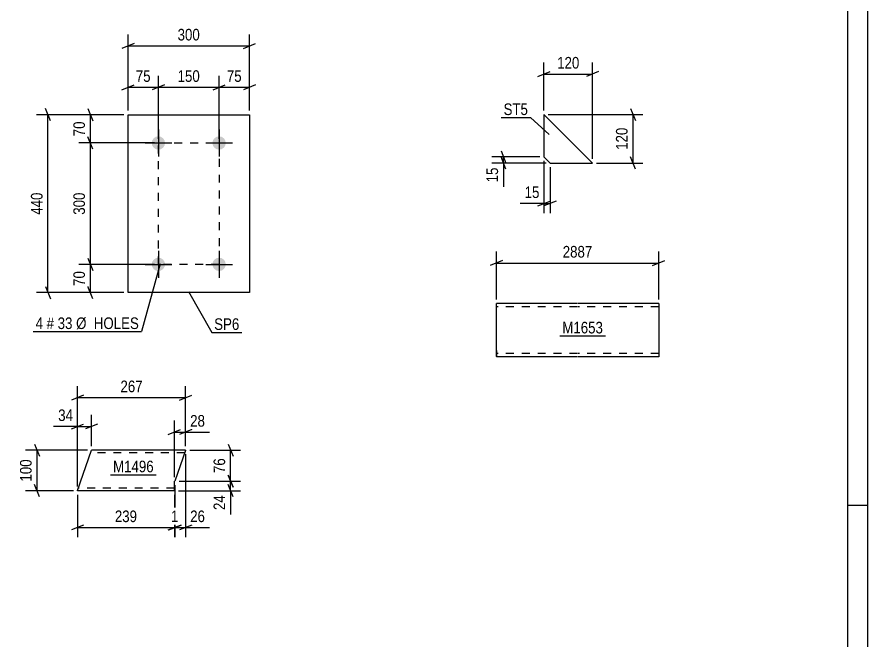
# Model space of a CAD drawing. Header units: millimetres. Extents: x 0 to 841, y 0 to 594.
# Drawn here: x 630.7 to 841, y 264.5 to 418.8 of the extents above; entities that cross this region are included whole.
import ezdxf

# ---------------------------------------------------------------- set-up
doc = ezdxf.new("R2010")
doc.units = ezdxf.units.MM
doc.linetypes.add('DXK_LINE_DOT2', pattern=[3.9198, 1.9599, -1.9599])
doc.styles.add('Arial Narrow', font='ARIALN.TTF', dxfattribs={"height": 0.2})

# ---------------------------------------------------------------- blocks, each defined once
blk = doc.blocks.new('Unknown-761545199-1132')
at = {"color": 5, "linetype": 'Continuous'}
for p, q in [((841, 0), (841, 594)), ((836, 5), (836, 589)), ((841, 298), (836, 298))]:
    blk.add_line(p, q, dxfattribs=at)
blk = doc.blocks.new('Part-761545199-14677 - 14676')
at = {"color": 2, "linetype": 'Continuous'}
for p, q in [((769.18, 347.95), (749.18, 347.95)), ((749.18, 336.35), (749.18, 347.95)), ((789.28, 347.95), (769.28, 347.95)), ((789.28, 347.95), (789.28, 334.75)), ((749.18, 336.35), (749.18, 334.75)), ((769.18, 334.75), (749.18, 334.75)), ((789.28, 334.75), (769.28, 334.75))]:
    blk.add_line(p, q, dxfattribs=at)
at = {"color": 7, "linetype": 'DXK_LINE_DOT2'}
for p, q in [((769.18, 347.15), (749.18, 347.15)), ((789.28, 347.15), (769.28, 347.15)), ((749.18, 334.87), (749.18, 336.35)), ((749.18, 335.55), (749.18, 335.61)), ((769.18, 335.55), (749.18, 335.55)), ((789.28, 335.55), (769.28, 335.55)), ((789.28, 335.55), (789.28, 335.61))]:
    blk.add_line(p, q, dxfattribs=at)
blk = doc.blocks.new('Part-761545199-14694 - 14693')
at = {"color": 2, "linetype": 'Continuous'}
for p, q in [((658.16, 350.62), (658.16, 394.62)), ((658.16, 394.62), (688.16, 394.62)), ((688.16, 394.62), (688.16, 350.62)), ((688.16, 350.62), (658.16, 350.62))]:
    blk.add_line(p, q, dxfattribs=at)
blk = doc.blocks.new('Bolt-761545199-14695 - 14693')
at = {"linetype": 'Continuous'}
for points in [[(665.66, 389.27, -1), (665.66, 385.97, -1)], [(680.66, 389.27, -1), (680.66, 385.97, -1)], [(665.66, 359.27, -1), (665.66, 355.97, -1)], [(680.66, 359.27, -1), (680.66, 355.97, -1)]]:
    blk.add_hatch(color=1, dxfattribs=at).paths.add_polyline_path(points)
at = {"color": 1, "linetype": 'Continuous'}
for p, q in [((665.66, 390.92), (665.66, 384.32)), ((680.66, 390.92), (680.66, 384.32)), ((662.36, 387.62), (668.96, 387.62)), ((677.36, 387.62), (683.96, 387.62)), ((665.66, 360.92), (665.66, 354.32)), ((680.66, 360.92), (680.66, 354.32)), ((662.36, 357.62), (668.96, 357.62)), ((677.36, 357.62), (683.96, 357.62))]:
    blk.add_line(p, q, dxfattribs=at)
blk = doc.blocks.new('Part-761545199-14712 - 14711')
at = {"color": 2, "linetype": 'Continuous'}
for p, q in [((760.94, 394.67), (760.94, 384.17)), ((760.94, 394.67), (772.94, 382.67)), ((760.94, 384.17), (762.44, 382.67)), ((762.44, 382.67), (772.94, 382.67))]:
    blk.add_line(p, q, dxfattribs=at)
blk = doc.blocks.new('Part-761545199-14750 - 14749')
at = {"color": 2, "linetype": 'Continuous'}
for p, q in [((645.71, 301.75), (649.12, 311.66)), ((672.39, 311.66), (649.12, 311.66)), ((672.35, 311.57), (669.76, 304.03)), ((672.39, 311.66), (672.35, 311.57)), ((669.61, 301.66), (669.61, 304.03)), ((669.76, 304.03), (669.61, 304.03)), ((645.68, 301.66), (645.71, 301.75)), ((669.61, 301.66), (645.68, 301.66))]:
    blk.add_line(p, q, dxfattribs=at)
at = {"color": 7, "linetype": 'DXK_LINE_DOT2'}
for p, q in [((672.39, 311.66), (672.39, 311.66)), ((672.18, 311.06), (648.91, 311.06)), ((645.68, 301.66), (645.68, 301.66)), ((645.88, 302.26), (645.9, 302.31)), ((669.61, 302.26), (645.88, 302.26))]:
    blk.add_line(p, q, dxfattribs=at)
blk = doc.blocks.new('Rectangle-761545199-16330 - 14693')
at = {"color": 1, "linetype": 'DXK_LINE_DOT2'}
blk.add_lwpolyline([(665.66, 387.62), (680.66, 387.62), (680.66, 357.62), (665.66, 357.62), (665.66, 387.62)], close=True, dxfattribs=at)
blk = doc.blocks.new('StraightDimension-761545199-14917 - 14676')
at = {"color": 7, "linetype": 'Continuous'}
for p, q in [((749.18, 348.95), (749.18, 360.8)), ((789.28, 348.95), (789.28, 360.8)), ((750.68, 358.55), (747.68, 357.35)), ((749.18, 357.95), (789.28, 357.95)), ((787.78, 357.35), (790.78, 358.55))]:
    blk.add_line(p, q, dxfattribs=at)
at = {"color": 0}
blk.add_wipeout([(773.48, 358.7), (773.48, 362.9), (764.97, 362.9), (764.97, 358.7)], dxfattribs=at)
at = {"color": 3, "style": 'Arial Narrow'}
blk.add_text('2887', height=2.863, dxfattribs=at).set_placement((765.57, 359.3))
blk = doc.blocks.new('StraightDimension-761545199-14925 - 14693')
at = {"color": 7, "linetype": 'Continuous'}
for p, q in [((648.26, 396.12), (649.46, 393.12)), ((657.16, 394.62), (646.01, 394.62)), ((648.86, 387.62), (648.86, 394.62)), ((649.46, 386.12), (648.26, 389.12)), ((664.66, 387.62), (646.01, 387.62))]:
    blk.add_line(p, q, dxfattribs=at)
at = {"color": 0}
blk.add_wipeout([(648.11, 393.55), (643.91, 393.55), (643.91, 388.69), (648.11, 388.69)], dxfattribs=at)
at = {"color": 3, "style": 'Arial Narrow'}
blk.add_text('70', height=2.863, rotation=90.0002, dxfattribs=at).set_placement((647.51, 389.29))
blk = doc.blocks.new('StraightDimension-761545199-14926 - 14693')
at = {"color": 7, "linetype": 'Continuous'}
for p, q in [((649.46, 386.12), (648.26, 389.12)), ((664.66, 387.62), (646.01, 387.62)), ((648.86, 357.62), (648.86, 387.62)), ((664.66, 357.62), (646.01, 357.62)), ((648.26, 359.12), (649.46, 356.12))]:
    blk.add_line(p, q, dxfattribs=at)
at = {"color": 0}
blk.add_wipeout([(648.11, 375.96), (643.91, 375.96), (643.91, 369.28), (648.11, 369.28)], dxfattribs=at)
at = {"color": 3, "style": 'Arial Narrow'}
blk.add_text('300', height=2.863, rotation=90.0002, dxfattribs=at).set_placement((647.51, 369.88))
blk = doc.blocks.new('StraightDimension-761545199-14927 - 14693')
at = {"color": 7, "linetype": 'Continuous'}
for p, q in [((664.66, 357.62), (646.01, 357.62)), ((648.26, 359.12), (649.46, 356.12)), ((648.86, 350.62), (648.86, 357.62)), ((649.46, 349.12), (648.26, 352.12)), ((657.16, 350.62), (646.01, 350.62))]:
    blk.add_line(p, q, dxfattribs=at)
at = {"color": 0}
blk.add_wipeout([(648.11, 356.55), (643.91, 356.55), (643.91, 351.69), (648.11, 351.69)], dxfattribs=at)
at = {"color": 3, "style": 'Arial Narrow'}
blk.add_text('70', height=2.863, rotation=90.0002, dxfattribs=at).set_placement((647.51, 352.29))
blk = doc.blocks.new('StraightDimension-761545199-14937 - 14693')
at = {"color": 7, "linetype": 'Continuous'}
for p, q in [((638.98, 393.12), (637.78, 396.12)), ((657.16, 394.62), (635.53, 394.62)), ((638.38, 350.62), (638.38, 394.62)), ((637.78, 352.12), (638.98, 349.12)), ((657.16, 350.62), (635.53, 350.62))]:
    blk.add_line(p, q, dxfattribs=at)
at = {"color": 0}
blk.add_wipeout([(637.63, 375.96), (633.43, 375.96), (633.43, 369.28), (637.63, 369.28)], dxfattribs=at)
at = {"color": 3, "style": 'Arial Narrow'}
blk.add_text('440', height=2.863, rotation=90.0002, dxfattribs=at).set_placement((637.03, 369.88))
blk = doc.blocks.new('StraightDimension-761545199-14941 - 14693')
at = {"color": 7, "linetype": 'Continuous'}
for p, q in [((680.66, 388.62), (680.66, 404.23)), ((688.16, 395.62), (688.16, 404.23)), ((679.16, 400.78), (682.16, 401.98)), ((689.66, 401.98), (686.66, 400.78)), ((680.66, 401.38), (688.16, 401.38))]:
    blk.add_line(p, q, dxfattribs=at)
at = {"color": 0}
blk.add_wipeout([(686.83, 402.13), (686.83, 406.33), (681.98, 406.33), (681.98, 402.13)], dxfattribs=at)
at = {"color": 3, "style": 'Arial Narrow'}
blk.add_text('75', height=2.863, dxfattribs=at).set_placement((682.58, 402.73))
blk = doc.blocks.new('StraightDimension-761545199-14942 - 14693')
at = {"color": 7, "linetype": 'Continuous'}
for p, q in [((665.66, 388.62), (665.66, 404.23)), ((680.66, 388.62), (680.66, 404.23)), ((667.16, 401.98), (664.16, 400.78)), ((679.16, 400.78), (682.16, 401.98)), ((665.66, 401.38), (680.66, 401.38))]:
    blk.add_line(p, q, dxfattribs=at)
at = {"color": 0}
blk.add_wipeout([(676.5, 402.13), (676.5, 406.33), (669.81, 406.33), (669.81, 402.13)], dxfattribs=at)
at = {"color": 3, "style": 'Arial Narrow'}
blk.add_text('150', height=2.863, dxfattribs=at).set_placement((670.41, 402.73))
blk = doc.blocks.new('StraightDimension-761545199-14943 - 14693')
at = {"color": 7, "linetype": 'Continuous'}
for p, q in [((658.16, 395.62), (658.16, 404.23)), ((665.66, 388.62), (665.66, 404.23)), ((656.66, 400.78), (659.66, 401.98)), ((667.16, 401.98), (664.16, 400.78)), ((658.16, 401.38), (665.66, 401.38))]:
    blk.add_line(p, q, dxfattribs=at)
at = {"color": 0}
blk.add_wipeout([(664.33, 402.13), (664.33, 406.33), (659.48, 406.33), (659.48, 402.13)], dxfattribs=at)
at = {"color": 3, "style": 'Arial Narrow'}
blk.add_text('75', height=2.863, dxfattribs=at).set_placement((660.08, 402.73))
blk = doc.blocks.new('StraightDimension-761545199-14953 - 14693')
at = {"color": 7, "linetype": 'Continuous'}
for p, q in [((658.16, 395.62), (658.16, 414.47)), ((688.16, 395.62), (688.16, 414.47)), ((659.66, 412.22), (656.66, 411.02)), ((686.66, 411.02), (689.66, 412.22)), ((658.16, 411.62), (688.16, 411.62))]:
    blk.add_line(p, q, dxfattribs=at)
at = {"color": 0}
blk.add_wipeout([(676.5, 412.37), (676.5, 416.57), (669.81, 416.57), (669.81, 412.37)], dxfattribs=at)
at = {"color": 3, "style": 'Arial Narrow'}
blk.add_text('300', height=2.863, dxfattribs=at).set_placement((670.41, 412.97))
blk = doc.blocks.new('StraightDimension-761545199-15009 - 14711')
at = {"color": 7, "linetype": 'Continuous'}
for p, q in [((750.34, 385.67), (751.54, 382.67)), ((759.94, 384.17), (748.09, 384.17)), ((751.54, 381.17), (750.34, 384.17)), ((750.94, 382.67), (750.94, 384.17)), ((761.44, 382.67), (748.09, 382.67))]:
    blk.add_line(p, q, dxfattribs=at)
at = {"color": 0}
blk.add_wipeout([(750.19, 382.14), (745.99, 382.14), (745.99, 377.29), (750.19, 377.29)], dxfattribs=at)
at = {"color": 7, "linetype": 'Continuous'}
blk.add_line((750.94, 382.67), (750.94, 376.76), dxfattribs=at)
blk.add_line((750.94, 382.67), (750.94, 376.76), dxfattribs=at)
at = {"color": 3, "style": 'Arial Narrow'}
blk.add_text('15', height=2.863, rotation=90.0002, dxfattribs=at).set_placement((749.59, 377.89))
blk = doc.blocks.new('StraightDimension-761545199-15001 - 14711')
at = {"color": 7, "linetype": 'Continuous'}
for p, q in [((760.94, 383.17), (760.94, 370.27)), ((762.44, 381.67), (762.44, 370.27)), ((759.44, 372.07), (762.44, 373.27)), ((763.94, 373.27), (760.94, 372.07)), ((760.94, 372.67), (762.44, 372.67))]:
    blk.add_line(p, q, dxfattribs=at)
at = {"color": 0}
blk.add_wipeout([(760.42, 373.42), (760.42, 377.62), (755.56, 377.62), (755.56, 373.42)], dxfattribs=at)
at = {"color": 7, "linetype": 'Continuous'}
blk.add_line((760.94, 372.67), (755.04, 372.67), dxfattribs=at)
blk.add_line((760.94, 372.67), (755.04, 372.67), dxfattribs=at)
at = {"color": 3, "style": 'Arial Narrow'}
blk.add_text('15', height=2.863, dxfattribs=at).set_placement((756.16, 374.02))
blk = doc.blocks.new('StraightDimension-761545199-15013 - 14711')
at = {"color": 7, "linetype": 'Continuous'}
for p, q in [((782.34, 396.17), (783.54, 393.17)), ((761.94, 394.67), (785.34, 394.67)), ((782.94, 382.67), (782.94, 394.67)), ((783.54, 381.17), (782.34, 384.17)), ((773.94, 382.67), (785.34, 382.67))]:
    blk.add_line(p, q, dxfattribs=at)
at = {"color": 0}
blk.add_wipeout([(782.19, 392.01), (777.99, 392.01), (777.99, 385.33), (782.19, 385.33)], dxfattribs=at)
at = {"color": 3, "style": 'Arial Narrow'}
blk.add_text('120', height=2.863, rotation=90.0002, dxfattribs=at).set_placement((781.59, 385.93))
blk = doc.blocks.new('StraightDimension-761545199-15005 - 14711')
at = {"color": 7, "linetype": 'Continuous'}
for p, q in [((760.94, 395.67), (760.94, 407.52)), ((772.94, 383.67), (772.94, 407.52)), ((759.44, 404.07), (762.44, 405.27)), ((760.94, 404.67), (772.94, 404.67)), ((774.44, 405.27), (771.44, 404.07))]:
    blk.add_line(p, q, dxfattribs=at)
at = {"color": 0}
blk.add_wipeout([(770.29, 405.42), (770.29, 409.62), (763.6, 409.62), (763.6, 405.42)], dxfattribs=at)
at = {"color": 3, "style": 'Arial Narrow'}
blk.add_text('120', height=2.863, dxfattribs=at).set_placement((764.2, 406.02))
blk = doc.blocks.new('StraightDimension-761545199-15047 - 14749')
at = {"color": 7, "linetype": 'Continuous'}
for p, q in [((645.68, 302.66), (645.68, 327.51)), ((672.39, 312.66), (672.39, 327.51)), ((647.18, 325.26), (644.18, 324.06)), ((645.68, 324.66), (672.39, 324.66)), ((670.89, 324.06), (673.89, 325.26))]:
    blk.add_line(p, q, dxfattribs=at)
at = {"color": 0}
blk.add_wipeout([(662.37, 325.41), (662.37, 329.61), (655.69, 329.61), (655.69, 325.41)], dxfattribs=at)
at = {"color": 3, "style": 'Arial Narrow'}
blk.add_text('267', height=2.863, dxfattribs=at).set_placement((656.29, 326.01))
blk = doc.blocks.new('StraightDimension-761545199-15031 - 14749')
at = {"color": 7, "linetype": 'Continuous'}
for p, q in [((672.39, 310.66), (672.39, 290.15)), ((669.76, 303.03), (669.76, 290.15)), ((668.26, 291.95), (671.26, 293.15)), ((669.76, 292.55), (672.39, 292.55)), ((673.89, 293.15), (670.89, 291.95))]:
    blk.add_line(p, q, dxfattribs=at)
at = {"color": 0}
blk.add_wipeout([(677.77, 293.3), (677.77, 297.5), (672.91, 297.5), (672.91, 293.3)], dxfattribs=at)
at = {"color": 7, "linetype": 'Continuous'}
blk.add_line((672.39, 292.55), (678.29, 292.55), dxfattribs=at)
blk.add_line((672.39, 292.55), (678.29, 292.55), dxfattribs=at)
at = {"color": 3, "style": 'Arial Narrow'}
blk.add_text('26', height=2.863, dxfattribs=at).set_placement((673.51, 293.9))
blk = doc.blocks.new('StraightDimension-761545199-15043 - 14749')
at = {"color": 7, "linetype": 'Continuous'}
for p, q in [((645.68, 302.66), (645.68, 320.39)), ((649.12, 312.66), (649.12, 320.39)), ((644.18, 316.94), (647.18, 318.14)), ((645.68, 317.54), (649.12, 317.54)), ((650.62, 318.14), (647.62, 316.94))]:
    blk.add_line(p, q, dxfattribs=at)
at = {"color": 0}
blk.add_wipeout([(645.15, 318.29), (645.15, 322.49), (640.3, 322.49), (640.3, 318.29)], dxfattribs=at)
at = {"color": 7, "linetype": 'Continuous'}
blk.add_line((645.68, 317.54), (639.77, 317.54), dxfattribs=at)
blk.add_line((645.68, 317.54), (639.77, 317.54), dxfattribs=at)
at = {"color": 3, "style": 'Arial Narrow'}
blk.add_text('34', height=2.863, dxfattribs=at).set_placement((640.9, 318.89))
blk = doc.blocks.new('StraightDimension-761545199-15033 - 14749')
at = {"color": 7, "linetype": 'Continuous'}
for p, q in [((645.68, 300.66), (645.68, 290.15)), ((669.61, 300.66), (669.61, 290.15)), ((647.18, 293.15), (644.18, 291.95)), ((645.68, 292.55), (669.61, 292.55)), ((668.11, 291.95), (671.11, 293.15))]:
    blk.add_line(p, q, dxfattribs=at)
at = {"color": 0}
blk.add_wipeout([(660.99, 293.3), (660.99, 297.5), (654.3, 297.5), (654.3, 293.3)], dxfattribs=at)
at = {"color": 3, "style": 'Arial Narrow'}
blk.add_text('239', height=2.863, dxfattribs=at).set_placement((654.9, 293.9))
blk = doc.blocks.new('StraightDimension-761545199-15025 - 14749')
at = {"color": 7, "linetype": 'Continuous'}
for p, q in [((648.12, 311.66), (632.83, 311.66)), ((635.08, 313.16), (636.28, 310.16)), ((635.68, 301.66), (635.68, 311.66)), ((636.28, 300.16), (635.08, 303.16)), ((644.68, 301.66), (632.83, 301.66))]:
    blk.add_line(p, q, dxfattribs=at)
at = {"color": 0}
blk.add_wipeout([(634.93, 310), (630.73, 310), (630.73, 303.32), (634.93, 303.32)], dxfattribs=at)
at = {"color": 3, "style": 'Arial Narrow'}
blk.add_text('100', height=2.863, rotation=90.0002, dxfattribs=at).set_placement((634.33, 303.92))
blk = doc.blocks.new('StraightDimension-761545199-15032 - 14749')
at = {"color": 7, "linetype": 'Continuous'}
for p, q in [((669.76, 303.03), (669.76, 290.15)), ((669.61, 300.66), (669.61, 290.15)), ((668.11, 291.95), (671.11, 293.15)), ((671.26, 293.15), (668.26, 291.95)), ((669.61, 292.55), (669.76, 292.55))]:
    blk.add_line(p, q, dxfattribs=at)
at = {"color": 0}
blk.add_wipeout([(671.2, 293.3), (671.2, 297.5), (668.17, 297.5), (668.17, 293.3)], dxfattribs=at)
at = {"color": 3, "style": 'Arial Narrow'}
blk.add_text('1', height=2.86, dxfattribs=at).set_placement((668.77, 293.9))
blk = doc.blocks.new('StraightDimension-761545199-16382 - 14749')
at = {"color": 7, "linetype": 'Continuous'}
for p, q in [((673.39, 311.66), (685.91, 311.66)), ((682.91, 313.16), (684.11, 310.16)), ((683.51, 304.03), (683.51, 311.66)), ((684.11, 302.53), (682.91, 305.53)), ((670.76, 304.03), (685.91, 304.03))]:
    blk.add_line(p, q, dxfattribs=at)
at = {"color": 0}
blk.add_wipeout([(682.76, 310.27), (678.56, 310.27), (678.56, 305.42), (682.76, 305.42)], dxfattribs=at)
at = {"color": 3, "style": 'Arial Narrow'}
blk.add_text('76', height=2.863, rotation=90.0002, dxfattribs=at).set_placement((682.16, 306.02))
blk = doc.blocks.new('StraightDimension-761545199-16383 - 14749')
at = {"color": 7, "linetype": 'Continuous'}
for p, q in [((682.91, 305.53), (684.11, 302.53)), ((670.76, 304.03), (685.91, 304.03)), ((684.11, 300.16), (682.91, 303.16)), ((683.51, 301.66), (683.51, 304.03)), ((670.61, 301.66), (685.91, 301.66))]:
    blk.add_line(p, q, dxfattribs=at)
at = {"color": 0}
blk.add_wipeout([(682.76, 301.14), (678.56, 301.14), (678.56, 296.28), (682.76, 296.28)], dxfattribs=at)
at = {"color": 7, "linetype": 'Continuous'}
blk.add_line((683.51, 301.66), (683.51, 295.75), dxfattribs=at)
blk.add_line((683.51, 301.66), (683.51, 295.75), dxfattribs=at)
at = {"color": 3, "style": 'Arial Narrow'}
blk.add_text('24', height=2.863, rotation=90.0002, dxfattribs=at).set_placement((682.16, 296.88))
blk = doc.blocks.new('StraightDimension-761545199-16687 - 14749')
at = {"color": 7, "linetype": 'Continuous'}
for p, q in [((669.61, 305.03), (669.61, 319)), ((672.39, 312.66), (672.39, 319)), ((668.11, 315.55), (671.11, 316.75)), ((669.61, 316.15), (672.39, 316.15)), ((673.89, 316.75), (670.89, 315.55))]:
    blk.add_line(p, q, dxfattribs=at)
at = {"color": 0}
blk.add_wipeout([(677.77, 316.9), (677.77, 321.1), (672.91, 321.1), (672.91, 316.9)], dxfattribs=at)
at = {"color": 7, "linetype": 'Continuous'}
blk.add_line((672.39, 316.15), (678.29, 316.15), dxfattribs=at)
blk.add_line((672.39, 316.15), (678.29, 316.15), dxfattribs=at)
at = {"color": 3, "style": 'Arial Narrow'}
blk.add_text('28', height=2.863, dxfattribs=at).set_placement((673.51, 317.5))
blk = doc.blocks.new('Mark-761545199-15118 - 14676')
at = {"color": 0}
blk.add_wipeout([(775.53, 340.55), (775.53, 343.55), (765.47, 343.55), (765.47, 340.55)], dxfattribs=at)
blk.add_wipeout([(775.53, 340.55), (775.53, 343.55), (765.47, 343.55), (765.47, 340.55)], dxfattribs=at)
at = {"color": 30, "linetype": 'Continuous'}
blk.add_line((764.87, 339.95), (776.13, 339.95), dxfattribs=at)
at = {"color": 3, "style": 'Arial Narrow'}
blk.add_text('M1653', height=2.863, dxfattribs=at).set_placement((765.47, 340.55))
blk = doc.blocks.new('Mark-761545199-15124 - 14693')
at = {"color": 0}
blk.add_wipeout([(685.67, 341.41), (685.67, 344.41), (679.45, 344.41), (679.45, 341.41)], dxfattribs=at)
blk.add_wipeout([(685.67, 341.41), (685.67, 344.41), (679.45, 344.41), (679.45, 341.41)], dxfattribs=at)
at = {"color": 30, "linetype": 'Continuous'}
for p, q in [((673.14, 350.88), (678.85, 340.81)), ((678.85, 340.81), (686.27, 340.81))]:
    blk.add_line(p, q, dxfattribs=at)
at = {"color": 3, "style": 'Arial Narrow'}
blk.add_text('SP6', height=2.863, dxfattribs=at).set_placement((679.45, 341.41))
blk = doc.blocks.new('Mark-761545199-15127 - 14693')
at = {"color": 0}
blk.add_wipeout([(637.14, 341.63), (637.14, 344.63), (635.32, 344.63), (635.32, 341.63)], dxfattribs=at)
blk.add_wipeout([(637.14, 341.63), (637.14, 344.63), (635.32, 344.63), (635.32, 341.63)], dxfattribs=at)
blk.add_wipeout([(639.87, 341.63), (639.87, 344.63), (638.04, 344.63), (638.04, 341.63)], dxfattribs=at)
blk.add_wipeout([(639.87, 341.63), (639.87, 344.63), (638.04, 344.63), (638.04, 341.63)], dxfattribs=at)
at = {"color": 3, "style": 'Arial Narrow'}
blk.add_text('4', height=2.86, dxfattribs=at).set_placement((635.32, 341.63))
at = {"color": 0}
blk.add_wipeout([(644.43, 341.63), (644.43, 344.63), (640.77, 344.63), (640.77, 341.63)], dxfattribs=at)
blk.add_wipeout([(644.43, 341.63), (644.43, 344.63), (640.77, 344.63), (640.77, 341.63)], dxfattribs=at)
at = {"color": 3, "style": 'Arial Narrow'}
for s, height, p in [('#', 2.86, (638.04, 341.63)), ('33', 2.863, (640.77, 341.63))]:
    blk.add_text(s, height=height, dxfattribs=at).set_placement(p)
at = {"color": 0}
blk.add_wipeout([(660.86, 341.63), (660.86, 344.63), (645.33, 344.63), (645.33, 341.63)], dxfattribs=at)
blk.add_wipeout([(660.86, 341.63), (660.86, 344.63), (645.33, 344.63), (645.33, 341.63)], dxfattribs=at)
at = {"color": 7, "linetype": 'Continuous'}
for p in [(666.07, 357.71), (634.72, 341.03)]:
    blk.add_line(p, (661.46, 341.03), dxfattribs=at)
at = {"color": 3, "style": 'Arial Narrow'}
blk.add_text('Ø  HOLES', height=2.863, dxfattribs=at).set_placement((645.33, 341.63))
blk = doc.blocks.new('Mark-761545199-16707 - 14711')
at = {"color": 0}
blk.add_wipeout([(756.98, 394.53), (756.98, 397.53), (750.95, 397.53), (750.95, 394.53)], dxfattribs=at)
blk.add_wipeout([(756.98, 394.53), (756.98, 397.53), (750.95, 397.53), (750.95, 394.53)], dxfattribs=at)
at = {"color": 30, "linetype": 'Continuous'}
for p in [(750.35, 393.93), (762.24, 389.69)]:
    blk.add_line(p, (757.58, 393.93), dxfattribs=at)
at = {"color": 3, "style": 'Arial Narrow'}
blk.add_text('ST5', height=2.863, dxfattribs=at).set_placement((750.95, 394.53))
blk = doc.blocks.new('Mark-761545199-15132 - 14749')
at = {"color": 0}
blk.add_wipeout([(664.51, 306.22), (664.51, 309.22), (654.46, 309.22), (654.46, 306.22)], dxfattribs=at)
blk.add_wipeout([(664.51, 306.22), (664.51, 309.22), (654.46, 309.22), (654.46, 306.22)], dxfattribs=at)
at = {"color": 30, "linetype": 'Continuous'}
blk.add_line((653.86, 305.62), (665.11, 305.62), dxfattribs=at)
at = {"color": 3, "style": 'Arial Narrow'}
blk.add_text('M1496', height=2.863, dxfattribs=at).set_placement((654.46, 306.22))

msp = doc.modelspace()

# ---------------------------------------------------------------- block references
for name in ['Unknown-761545199-1132', 'Part-761545199-14694 - 14693', 'Part-761545199-14712 - 14711', 'Bolt-761545199-14695 - 14693', 'Rectangle-761545199-16330 - 14693', 'Part-761545199-14677 - 14676', 'Part-761545199-14750 - 14749']:
    msp.add_blockref(name, (0, 0))

# ---------------------------------------------------------------- next in the draw order: block references
for name in ['StraightDimension-761545199-14941 - 14693', 'StraightDimension-761545199-14925 - 14693', 'StraightDimension-761545199-15009 - 14711', 'StraightDimension-761545199-14917 - 14676', 'Mark-761545199-15124 - 14693', 'Mark-761545199-15118 - 14676', 'StraightDimension-761545199-15047 - 14749']:
    msp.add_blockref(name, (0, 0))

# ---------------------------------------------------------------- next in the draw order: block references
for name in ['StraightDimension-761545199-14926 - 14693', 'StraightDimension-761545199-15001 - 14711', 'StraightDimension-761545199-15043 - 14749', 'Mark-761545199-15132 - 14749', 'StraightDimension-761545199-15031 - 14749']:
    msp.add_blockref(name, (0, 0))

# ---------------------------------------------------------------- next in the draw order: block references
for name in ['StraightDimension-761545199-14942 - 14693', 'StraightDimension-761545199-15013 - 14711', 'StraightDimension-761545199-14927 - 14693', 'StraightDimension-761545199-15033 - 14749']:
    msp.add_blockref(name, (0, 0))

# ---------------------------------------------------------------- next in the draw order: block references
for name in ['StraightDimension-761545199-15005 - 14711', 'StraightDimension-761545199-14937 - 14693', 'StraightDimension-761545199-15025 - 14749', 'StraightDimension-761545199-15032 - 14749']:
    msp.add_blockref(name, (0, 0))

# ---------------------------------------------------------------- next in the draw order: block references
for name in ['StraightDimension-761545199-14943 - 14693', 'Mark-761545199-16707 - 14711', 'Mark-761545199-15127 - 14693', 'StraightDimension-761545199-16382 - 14749']:
    msp.add_blockref(name, (0, 0))

# ---------------------------------------------------------------- next in the draw order: block references
for name in ['StraightDimension-761545199-14953 - 14693', 'StraightDimension-761545199-16383 - 14749']:
    msp.add_blockref(name, (0, 0))

# ---------------------------------------------------------------- next in the draw order: block references
msp.add_blockref('StraightDimension-761545199-16687 - 14749', (0, 0))

doc.saveas('drawing.dxf')
